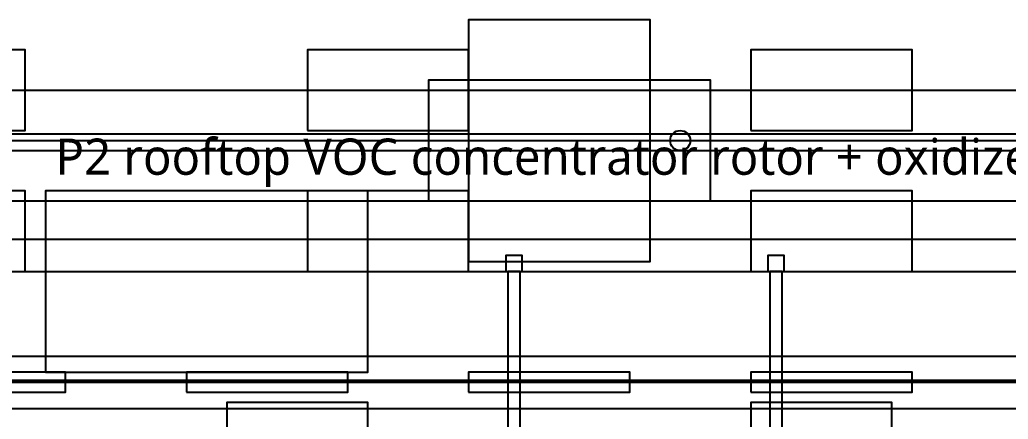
# Model space of a CAD drawing. Header units: metres. Extents: x -1640 to 1560, y -268 to 2338.
# Drawn here: x -201.28 to -152.22, y 1723.66 to 1743.5 of the extents above; entities that cross this region are included whole.
import ezdxf

# ---------------------------------------------------------------- set-up
doc = ezdxf.new("R2010")
doc.units = ezdxf.units.M
for name, color, linetype in [('1F_EHS_EXTINGUISHER_HYDRANT_CABINET_CONCEPT', 1, 'Continuous'), ('1F_ELEC', 6, 'Continuous'), ('1F_SUPPORT', 4, 'Continuous'), ('2F_EHS_EXTINGUISHER_HYDRANT_CABINET_CONCEPT', 1, 'Continuous'), ('2F_SUPPORT', 4, 'Continuous'), ('3F_EHS_EXTINGUISHER_HYDRANT_CABINET_CONCEPT', 1, 'Continuous'), ('3F_SUPPORT', 4, 'Continuous'), ('4F_DCC', 3, 'Continuous'), ('4F_MAU', 2, 'Continuous'), ('4F_SUPPORT', 4, 'Continuous'), ('5F_EHS_EXTINGUISHER_HYDRANT_CABINET_CONCEPT', 1, 'Continuous'), ('5F_ELEC', 6, 'Continuous'), ('5F_SUPPORT', 4, 'Continuous'), ('6F_EHS_EXTINGUISHER_HYDRANT_CABINET_CONCEPT', 1, 'Continuous'), ('6F_SUPPORT', 4, 'Continuous'), ('7F_EHS_EXTINGUISHER_HYDRANT_CABINET_CONCEPT', 1, 'Continuous'), ('7F_SUPPORT', 4, 'Continuous'), ('8F_DCC', 3, 'Continuous'), ('8F_MAU', 2, 'Continuous'), ('8F_SUPPORT', 4, 'Continuous'), ('EHS_TREATED_EXHAUST', 30, 'Continuous'), ('RF_RSC', 4, 'Continuous'), ('UTIL_CHW.R_CONCEPT', 2, 'Continuous'), ('UTIL_CHW.S_CONCEPT', 1, 'Continuous'), ('UTIL_ELEC.EMERG_CONCEPT', 4, 'Continuous'), ('UTIL_ELEC.MV_CONCEPT', 1, 'Continuous'), ('UTIL_ELEC.UPS_CONCEPT', 3, 'Continuous'), ('UTIL_EXH.HEAT_CONCEPT', 1, 'Continuous'), ('UTIL_EXH.VOC_CONCEPT', 6, 'Continuous'), ('UTIL_GAS.BULK_CONCEPT', 2, 'Continuous'), ('UTIL_HR_CONCEPT', 5, 'Continuous'), ('UTIL_PLANT', 2, 'Continuous'), ('UTIL_TEXT', 7, 'Continuous')]:
    doc.layers.add(name, color=color, linetype=linetype)
doc.styles.add('KO', font='malgun.ttf')

msp = doc.modelspace()

# ---------------------------------------------------------------- linework, layer by layer
at = {"layer": '1F_EHS_EXTINGUISHER_HYDRANT_CABINET_CONCEPT'}
msp.add_circle((-168.5, 1737.5), 0.5, dxfattribs=at)
at = {"layer": '1F_ELEC'}
for points in [[(-209, 1738), (-201, 1738), (-201, 1742), (-209, 1742)], [(-187, 1738), (-179, 1738), (-179, 1742), (-187, 1742)], [(-165, 1738), (-157, 1738), (-157, 1742), (-165, 1742)], [(-209, 1731), (-201, 1731), (-201, 1735), (-209, 1735)], [(-187, 1731), (-179, 1731), (-179, 1735), (-187, 1735)], [(-165, 1731), (-157, 1731), (-157, 1735), (-165, 1735)]]:
    msp.add_lwpolyline(points, close=True, dxfattribs=at)
at = {"layer": '1F_SUPPORT'}
msp.add_lwpolyline([(-179, 1731.5), (-170, 1731.5), (-170, 1743.5), (-179, 1743.5)], close=True, dxfattribs=at)
at = {"layer": '2F_EHS_EXTINGUISHER_HYDRANT_CABINET_CONCEPT'}
msp.add_circle((-168.5, 1737.5), 0.5, dxfattribs=at)
at = {"layer": '2F_SUPPORT'}
msp.add_lwpolyline([(-179, 1731.5), (-170, 1731.5), (-170, 1743.5), (-179, 1743.5)], close=True, dxfattribs=at)
at = {"layer": '3F_EHS_EXTINGUISHER_HYDRANT_CABINET_CONCEPT'}
msp.add_circle((-168.5, 1737.5), 0.5, dxfattribs=at)
at = {"layer": '3F_SUPPORT'}
msp.add_lwpolyline([(-179, 1731.5), (-170, 1731.5), (-170, 1743.5), (-179, 1743.5)], close=True, dxfattribs=at)
at = {"layer": '4F_DCC'}
for points in [[(-207, 1725), (-199, 1725), (-199, 1726), (-207, 1726)], [(-193, 1725), (-185, 1725), (-185, 1726), (-193, 1726)], [(-179, 1725), (-171, 1725), (-171, 1726), (-179, 1726)], [(-165, 1725), (-157, 1725), (-157, 1726), (-165, 1726)]]:
    msp.add_lwpolyline(points, close=True, dxfattribs=at)
at = {"layer": '4F_MAU'}
msp.add_lwpolyline([(-181, 1734.5), (-167, 1734.5), (-167, 1740.5), (-181, 1740.5)], close=True, dxfattribs=at)
at = {"layer": '4F_SUPPORT'}
msp.add_lwpolyline([(-179, 1731.5), (-170, 1731.5), (-170, 1743.5), (-179, 1743.5)], close=True, dxfattribs=at)
at = {"layer": '5F_EHS_EXTINGUISHER_HYDRANT_CABINET_CONCEPT'}
msp.add_circle((-168.5, 1737.5), 0.5, dxfattribs=at)
at = {"layer": '5F_ELEC'}
for points in [[(-209, 1738), (-201, 1738), (-201, 1742), (-209, 1742)], [(-187, 1738), (-179, 1738), (-179, 1742), (-187, 1742)], [(-165, 1738), (-157, 1738), (-157, 1742), (-165, 1742)], [(-209, 1731), (-201, 1731), (-201, 1735), (-209, 1735)], [(-187, 1731), (-179, 1731), (-179, 1735), (-187, 1735)], [(-165, 1731), (-157, 1731), (-157, 1735), (-165, 1735)]]:
    msp.add_lwpolyline(points, close=True, dxfattribs=at)
at = {"layer": '5F_SUPPORT'}
msp.add_lwpolyline([(-179, 1731.5), (-170, 1731.5), (-170, 1743.5), (-179, 1743.5)], close=True, dxfattribs=at)
at = {"layer": '6F_EHS_EXTINGUISHER_HYDRANT_CABINET_CONCEPT'}
msp.add_circle((-168.5, 1737.5), 0.5, dxfattribs=at)
at = {"layer": '6F_SUPPORT'}
msp.add_lwpolyline([(-179, 1731.5), (-170, 1731.5), (-170, 1743.5), (-179, 1743.5)], close=True, dxfattribs=at)
at = {"layer": '7F_EHS_EXTINGUISHER_HYDRANT_CABINET_CONCEPT'}
msp.add_circle((-168.5, 1737.5), 0.5, dxfattribs=at)
at = {"layer": '7F_SUPPORT'}
msp.add_lwpolyline([(-179, 1731.5), (-170, 1731.5), (-170, 1743.5), (-179, 1743.5)], close=True, dxfattribs=at)
at = {"layer": '8F_DCC'}
for points in [[(-207, 1725), (-199, 1725), (-199, 1726), (-207, 1726)], [(-193, 1725), (-185, 1725), (-185, 1726), (-193, 1726)], [(-179, 1725), (-171, 1725), (-171, 1726), (-179, 1726)], [(-165, 1725), (-157, 1725), (-157, 1726), (-165, 1726)]]:
    msp.add_lwpolyline(points, close=True, dxfattribs=at)
at = {"layer": '8F_MAU'}
msp.add_lwpolyline([(-181, 1734.5), (-167, 1734.5), (-167, 1740.5), (-181, 1740.5)], close=True, dxfattribs=at)
at = {"layer": '8F_SUPPORT'}
msp.add_lwpolyline([(-179, 1731.5), (-170, 1731.5), (-170, 1743.5), (-179, 1743.5)], close=True, dxfattribs=at)
at = {"layer": 'EHS_TREATED_EXHAUST'}
for points in [[(-177.15, 1731), (-176.35, 1731), (-176.35, 1731.8), (-177.15, 1731.8)], [(-177.15, 1731), (-176.35, 1731), (-176.35, 1731.8), (-177.15, 1731.8)], [(-164.15, 1731), (-163.35, 1731), (-163.35, 1731.8), (-164.15, 1731.8)], [(-164.15, 1731), (-163.35, 1731), (-163.35, 1731.8), (-164.15, 1731.8)], [(-177.05, 1573), (-176.45, 1573), (-176.45, 1731), (-177.05, 1731)], [(-177.05, 1573), (-176.45, 1573), (-176.45, 1731), (-177.05, 1731)], [(-164.05, 1573), (-163.45, 1573), (-163.45, 1731), (-164.05, 1731)], [(-164.05, 1573), (-163.45, 1573), (-163.45, 1731), (-164.05, 1731)]]:
    msp.add_lwpolyline(points, close=True, dxfattribs=at)
at = {"layer": 'RF_RSC'}
for points in [[(-191, 1719.5), (-184, 1719.5), (-184, 1724.5), (-191, 1724.5)], [(-165, 1719.5), (-158, 1719.5), (-158, 1724.5), (-165, 1724.5)]]:
    msp.add_lwpolyline(points, close=True, dxfattribs=at)
at = {"layer": 'UTIL_CHW.R_CONCEPT'}
msp.add_line((-278.2, 1726.8), (189.8, 1726.8), dxfattribs=at)
msp.add_line((-278.2, 1726.8), (189.8, 1726.8), dxfattribs=at)
at = {"layer": 'UTIL_CHW.S_CONCEPT'}
msp.add_line((-279.5, 1725.5), (188.5, 1725.5), dxfattribs=at)
msp.add_line((-279.5, 1725.5), (188.5, 1725.5), dxfattribs=at)
at = {"layer": 'UTIL_ELEC.EMERG_CONCEPT'}
for p in [(-287.3, 1740), (-283.3, 1740)]:
    msp.add_line(p, (186.3, 1740), dxfattribs=at)
at = {"layer": 'UTIL_ELEC.MV_CONCEPT'}
for p, q in [((-285.4, 1732.6), (186.4, 1732.6)), ((-285.4, 1732.6), (186.4, 1732.6)), ((-285.4, 1731), (186.4, 1731)), ((-285.4, 1731), (186.4, 1731))]:
    msp.add_line(p, q, dxfattribs=at)
at = {"layer": 'UTIL_ELEC.UPS_CONCEPT'}
msp.add_line((-257.3, 1737), (186.3, 1737), dxfattribs=at)
msp.add_line((-257.3, 1737), (186.3, 1737), dxfattribs=at)
at = {"layer": 'UTIL_EXH.HEAT_CONCEPT'}
for p, q in [((-269.55, 1737.84), (197.55, 1737.84)), ((-281.4, 1725.6), (190.4, 1725.6)), ((-281.4, 1725.6), (190.4, 1725.6))]:
    msp.add_line(p, q, dxfattribs=at)
at = {"layer": 'UTIL_EXH.VOC_CONCEPT'}
for p, q in [((-269.55, 1740), (197.55, 1740)), ((-281.4, 1724.2), (190.4, 1724.2)), ((-281.4, 1724.2), (190.4, 1724.2))]:
    msp.add_line(p, q, dxfattribs=at)
at = {"layer": 'UTIL_GAS.BULK_CONCEPT'}
msp.add_line((-316.4, 1734.5), (-54.1, 1734.5), dxfattribs=at)
at = {"layer": 'UTIL_HR_CONCEPT'}
msp.add_line((-273.35, 1737.5), (-40.15, 1737.5), dxfattribs=at)
msp.add_line((-273.35, 1737.5), (-40.15, 1737.5), dxfattribs=at)
at = {"layer": 'UTIL_PLANT'}
msp.add_lwpolyline([(-200, 1726), (-184, 1726), (-184, 1735), (-200, 1735)], close=True, dxfattribs=at)

# ---------------------------------------------------------------- texts
at = {"layer": 'UTIL_TEXT', "style": 'KO'}
msp.add_text('P2 rooftop VOC concentrator rotor + oxidizer (concept)', height=1.8, dxfattribs=at).set_placement((-199.5, 1735.8))

doc.saveas('drawing.dxf')
